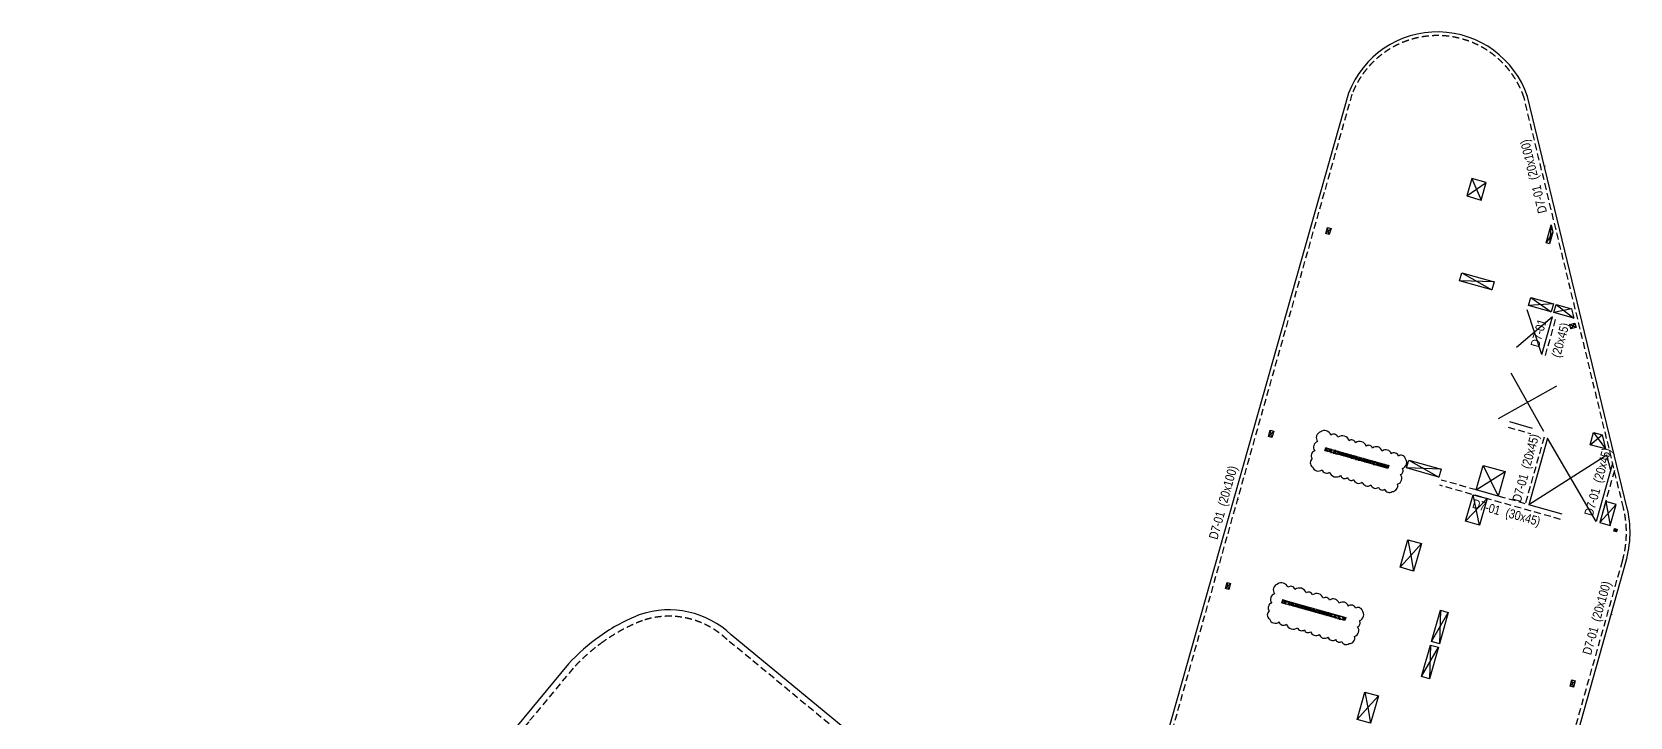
# Model space of a CAD drawing. Header units: millimetres. Extents: x 5400 to 3023951, y -127214 to 225084.
# Drawn here: x 1710823 to 1798713, y 187391 to 225084 of the extents above; entities that cross this region are included whole.
import ezdxf
from ezdxf.enums import TextEntityAlignment as Align

# ---------------------------------------------------------------- set-up
doc = ezdxf.new("R2010")
doc.units = ezdxf.units.MM
doc.header["$LTSCALE"] = 100
doc.linetypes.add('HIDDEN', pattern=[0.375, 0.25, -0.125])
doc.layers.add('#221018_Dieu chinh', color=4, linetype='Continuous', plot=False)
for name, color, linetype in [('ccu11-Manh', 8, 'Continuous'), ('ccu12-Khuat', 9, 'HIDDEN'), ('ccu12-Lomo', 2, 'Continuous'), ('ccu12-Text', 31, 'Continuous'), ('ccu12-Thay', 7, 'Continuous'), ('KC-Betong', 6, 'Continuous')]:
    doc.layers.add(name, color=color, linetype=linetype)
doc.layers.add('ccu12-Tencaukien', color=9, linetype='Continuous', lineweight=15)
doc.styles.add('Arial Narrow', font='ARIALN.TTF')

# ---------------------------------------------------------------- blocks, each defined once
blk = doc.blocks.new('*U4')
at = {"layer": 'ccu12-Tencaukien', "color": 8, "ltscale": 10000}
blk.add_line((361, -155), (354, -155), dxfattribs=at)
at = {"layer": 'ccu12-Text', "color": 2, "style": 'Arial Narrow', "width": 0.8}
blk.add_attdef('SH', text='', height=300, dxfattribs=at).set_placement((276, 6), align=Align.BOTTOM_RIGHT)
at = {"layer": 'ccu12-Text', "color": 31, "style": 'Arial Narrow', "width": 0.8}
for tag, p in [('(', (508, -75)), ('KT', (633, -75)), (')', (963, -75))]:
    blk.add_attdef(tag, text='', height=250, dxfattribs=at).set_placement(p, align=Align.BOTTOM_LEFT)
blk = doc.blocks.new('Lomo T8')
at = {"layer": 'ccu11-Manh', "ltscale": 5}
for p, q in [((70850, 85937), (71921, 86673)), ((71122, 86899), (71649, 85711)), ((72349, 81201), (70446, 81271)), ((70569, 81704), (72226, 80768)), ((67659, 71407), (69317, 70471)), ((69439, 70904), (67537, 70974)), ((23048, 53591), (24760, 54962)), ((24415, 55246), (23395, 53305)), ((23764, 48438), (25417, 49732)), ((25070, 50018), (24111, 48151)), ((27350, 48744), (26075, 46101)), ((25535, 46546), (27890, 48298)), ((62097, 44921), (60195, 44991)), ((62097, 44921), (60195, 44991)), ((60317, 45424), (61975, 44488)), ((60317, 45424), (61975, 44488)), ((33120, 44109), (33127, 42547)), ((32324, 43145), (32140, 41352)), ((32356, 43183), (33891, 43472)), ((33095, 42508), (31369, 41988)), ((41102, 41627, 0), (41429, 40060)), ((26257, 40117), (27733, 40647)), ((27112, 41152), (26873, 39607)), ((42066, 40831, 0), (40466, 40856, 0)), ((47151, 37740, 0), (49326, 39552, 0)), ((47786, 39987, 0), (48691, 37305, 0)), ((20606, 37361), (19556, 39227)), ((19632, 37906), (17837, 37146)), ((18938, 38479), (18531, 36573)), ((19065, 38633), (21096, 37955)), ((19748, 37811), (19378, 35874)), ((41971, 36254, 0), (40591, 37978, 0)), ((18647, 36478), (20479, 37207)), ((40305, 37631, 0), (42276, 36587, 0)), ((14319, 32887), (15366, 31017)), ((15860, 31614, 0), (13826, 32289)), ((56627, 28136), (57150, 27157)), ((56409, 27367), (57368, 27927)), ((51851, 24472), (52639, 25055)), ((52061, 25218), (52428, 24309)), ((9580, 22436), (9767, 20855)), ((4951, 21590), (5127, 19761)), ((8689, 21357), (9944, 19736)), ((10467, 21704), (8880, 21588)), ((-357, 19230, 0), (1264, 20485)), ((917, 20772), (-10, 18943, 0)), ((4125, 20589), (5954, 20762)), ((6378, 20412), (5204, 19697)), ((6031, 20698), (5550, 19410)), ((8402, 21010), (10231, 20083)), ((-2874, 18585), (-1634, 16977)), ((-1347, 17324), (-3160, 18238)), ((540, 15895), (1758, 17723)), ((2105, 17436), (540, 15895)), ((-5612, 15269), (-4372, 13661)), ((-4085, 14008), (-5898, 14922)), ((-5767, 11704, 0), (-7715, 8639)), ((-8062, 8926, 0), (-5421, 11418, 0))]:
    blk.add_line(p, q, dxfattribs=at)
at = {"layer": 'ccu11-Manh'}
for p, q in [((63383, 84150), (63095, 83868)), ((63288, 83813), (63190, 84204)), ((60229, 72987), (59941, 72705)), ((60133, 72650), (60036, 73041)), ((77638, 72250), (78287, 72795)), ((77825, 72915), (78474, 72014)), ((78939, 67493, 0), (79124, 67596)), ((78980, 67637, 0), (79083, 67452, 0)), ((57863, 64615), (57575, 64332)), ((57768, 64278), (57670, 64669)), ((76819, 59253, 0), (76532, 58971, 0)), ((76724, 58916, 0), (76627, 59308, 0)), ((55402, 55906), (55305, 56297)), ((55497, 56243), (55210, 55960)), ((74453, 50881, 0), (74166, 50599, 0)), ((74358, 50544, 0), (74261, 50935, 0)), ((53131, 47871), (52844, 47588)), ((53036, 47534), (52939, 47925)), ((51515, 42518, 0), (51124, 42421, 0)), ((51178, 42614, 0), (51461, 42326)), ((72088, 42509, 0), (71800, 42226, 0)), ((71993, 42172, 0), (71895, 42563, 0)), ((41774, 41812, 0), (41210, 41758, 0)), ((41519, 41503, 0), (41465, 42067, 0)), ((37353, 40652), (38685, 38968)), ((38972, 39315), (37066, 40305)), ((69722, 34137, 0), (69434, 33854, 0)), ((69627, 33800, 0), (69530, 34191, 0)), ((48130, 30538, 0), (47739, 30440, 0)), ((47794, 30632, 0), (48075, 30345, 0)), ((67356, 25764, 0), (67069, 25482, 0)), ((67261, 25428, 0), (67164, 25819, 0))]:
    blk.add_line(p, q, dxfattribs=at)
at = {"layer": 'ccu11-Manh', "ltscale": 0.5}
for p, q in [((75587, 83943, 0), (75212, 83352, 0)), ((75489, 84346, 0), (75404, 83325, 0)), ((75614, 79997), (74240, 79913)), ((74364, 80350), (75491, 79560)), ((76610, 79716), (75635, 79519)), ((75759, 79956), (76733, 79209)), ((71371, 69760, 0), (72955, 70768, 0)), ((71752, 71108, 0), (72574, 69420, 0)), ((71551, 67824), (71193, 69499, 0)), ((71963, 69281, 0), (70781, 68041)), ((79066, 68963), (78163, 67971)), ((78489, 69126), (78740, 67808)), ((68909, 61416), (69832, 63025)), ((69399, 63148), (69342, 61293)), ((68365, 59491), (69288, 61101)), ((68855, 61223), (68798, 59369)), ((66820, 51079), (66493, 52865)), ((67263, 52648), (66050, 51297)), ((64178, 44671), (65100, 46281)), ((64667, 46403), (64611, 44549)), ((63634, 42747), (64556, 44356)), ((64123, 44479), (64067, 42624)), ((38716, 42302), (40622, 41312)), ((40335, 40965), (39002, 42649)), ((57204, 39300), (55565, 40854)), ((55280, 39844), (57490, 40311)), ((30803, 35965, 0), (28409, 37235, 0)), ((28756, 37655, 0), (30458, 35546, 0)), ((27903, 36304, 0), (25864, 34538, 0)), ((26211, 34252, 0), (27558, 36589, 0)), ((62088, 34335), (61762, 36121)), ((62532, 35904), (61318, 34552)), ((17023, 33409, 0), (16640, 32558, 0)), ((16450, 32716, 0), (17213, 33253, 0)), ((59446, 27927), (60369, 29537)), ((59936, 29659), (59879, 27805)), ((58902, 26002), (59825, 27612)), ((59392, 27734), (59335, 25880))]:
    blk.add_line(p, q, dxfattribs=at)
at = {"layer": 'ccu11-Manh', "elevation": 0}
for points in [[(76857, 78697), (76523, 78863)], [(76800, 78930), (76580, 78629)]]:
    blk.add_lwpolyline(points, dxfattribs=at)
at = {"layer": 'ccu11-Manh', "ltscale": 5, "elevation": 0}
for points in [[(67613, 67014), (67770, 66154), (68354, 66805)], [(67186, 65503), (67770, 66154), (67927, 65294)], [(65247, 58642), (65404, 57782), (65988, 58433)], [(64820, 57131), (65404, 57782), (65561, 56922)], [(26345, 53102), (27667, 51718), (26058, 52755)], [(29495, 50501), (27667, 51718), (29208, 50154)], [(62881, 50270), (63038, 49410), (63622, 50060)], [(62454, 48759), (63038, 49410), (63195, 48550)], [(32602, 47934), (34143, 46370), (32316, 47587)], [(35971, 45152), (34144, 46369), (35685, 44805)], [(21156, 45280), (19939, 43452), (21503, 44993)], [(18374, 41910), (19938, 43452), (18721, 41624)], [(15807, 38803), (14590, 36975), (16154, 38516)], [(29390, 39278), (28818, 38194)], [(13025, 35434), (14590, 36975), (13372, 35147)], [(10459, 32326), (9241, 30498), (10806, 32039)], [(7676, 28957), (9241, 30498), (8023, 28670)], [(12835, 30429), (11270, 28888), (12488, 30715)], [(10052, 27060), (11270, 28887), (9705, 27346)], [(5110, 25849), (3892, 24021), (5457, 25563)], [(2327, 22480), (3892, 24021), (2674, 22193)], [(-1024, 14354), (540, 15895), (-677, 14068)]]:
    blk.add_lwpolyline(points, dxfattribs=at)
at = {"layer": 'ccu11-Manh', "ltscale": 5, "extrusion": (-1.24009e-08, 1.02457e-08, 1), "elevation": 0}
blk.add_lwpolyline([(28625, 38353), (29582, 39119)], dxfattribs=at)
at = {"layer": 'ccu12-Lomo', "ltscale": 0.5, "elevation": 0}
for points in [[(71921, 86673), (71122, 86899), (70850, 85937), (71649, 85711), (71921, 86673)], [(70446, 81271), (70569, 81704), (72349, 81201), (72226, 80768), (70446, 81271)], [(67537, 70974), (67659, 71407), (69439, 70904), (69317, 70471), (67537, 70974)], [(67613, 67014), (68354, 66805), (67927, 65294), (67186, 65503), (67613, 67014)], [(65247, 58642), (65988, 58433), (65561, 56922), (64820, 57131), (65247, 58642)], [(23395, 53305), (23048, 53591), (24415, 55246), (24760, 54962), (23395, 53305)], [(26345, 53102), (26058, 52755), (29208, 50154), (29495, 50501), (26345, 53102)], [(63195, 48550), (63622, 50060), (62881, 50270), (62454, 48759), (63195, 48550)], [(25417, 49732), (25070, 50018), (23765, 48438), (24111, 48151), (25417, 49732)], [(27350, 48744), (25535, 46546), (26075, 46101), (27890, 48298), (27350, 48744)], [(32602, 47934), (32316, 47587), (35685, 44805), (35933, 45177), (32602, 47934)], [(21503, 44993), (21156, 45280), (18374, 41910), (18721, 41624), (21503, 44993)], [(60195, 44991), (60317, 45424), (62097, 44921), (61975, 44488), (60195, 44991)], [(26873, 39607), (27733, 40647), (27112, 41152), (26257, 40117), (26873, 39607)], [(37066, 40305), (38685, 38968), (38972, 39315), (37353, 40652), (37066, 40305)], [(49326, 39552), (47786, 39987), (47152, 37740), (48691, 37305), (49326, 39552)], [(16154, 38516), (15807, 38803), (13025, 35434), (13372, 35147), (16154, 38516)], [(42276, 36587), (41989, 36240), (40305, 37631), (40591, 37978), (42276, 36587)], [(10806, 32039), (10459, 32326), (7676, 28957), (8023, 28670), (10806, 32039)], [(12835, 30429), (12488, 30716), (9705, 27347), (10052, 27060), (12835, 30429)], [(57150, 27157), (57368, 27927), (56627, 28136), (56409, 27367), (57150, 27157)], [(2674, 22193), (2327, 22480), (5110, 25849), (5457, 25563), (2674, 22193)], [(52428, 24309), (52639, 25055), (52061, 25218), (51851, 24472), (52428, 24309)], [(4125, 20589), (4951, 21590), (5954, 20762), (5127, 19761), (4124, 20588)], [(8402, 21010), (8689, 21357), (10231, 20083), (9944, 19736), (8402, 21010)], [(-10, 18943), (-357, 19230), (917, 20772), (1264, 20485), (-10, 18943)], [(5204, 19697), (5550, 19410), (6378, 20411), (6031, 20699), (5203, 19698)], [(-1634, 16977), (-1347, 17324), (-2874, 18584), (-3160, 18238), (-1634, 16977)], [(-677, 14068), (2105, 17436), (1758, 17723), (-1024, 14354), (-677, 14068)], [(-4372, 13661), (-4085, 14008), (-5612, 15269), (-5898, 14922), (-4372, 13661)]]:
    blk.add_lwpolyline(points, dxfattribs=at)
at = {"layer": 'ccu12-Lomo', "elevation": 0}
for points in [[(63383, 84150), (63288, 83813), (63095, 83868), (63190, 84204), (63383, 84150)], [(75404, 83298), (75212, 83352), (75489, 84346), (75587, 83943), (75404, 83298)], [(75615, 79997), (75491, 79560), (74240, 79913), (74364, 80350), (75614, 79997)], [(75759, 79956), (76610, 79716), (76733, 79209), (75635, 79519), (75759, 79956)], [(76523, 78863), (76800, 78930), (76857, 78697), (76580, 78629), (76523, 78863)], [(60229, 72987), (60133, 72650), (59941, 72705), (60036, 73041), (60229, 72987)], [(77638, 72250), (77825, 72915), (78287, 72795), (78474, 72014), (77638, 72249)], [(72955, 70768), (72574, 69420), (71371, 69760), (71752, 71108), (72955, 70768)], [(78980, 67637), (79124, 67596), (79083, 67452), (78939, 67493), (78980, 67637)], [(57863, 64615), (57768, 64278), (57575, 64332), (57670, 64669), (57863, 64615)], [(69288, 61101), (68798, 59369), (68365, 59491), (68855, 61223), (69288, 61101)], [(76819, 59253), (76724, 58916), (76532, 58971), (76627, 59308), (76819, 59253)], [(55497, 56243), (55402, 55906), (55210, 55960), (55305, 56297), (55497, 56243)], [(74453, 50881), (74358, 50544), (74166, 50599), (74261, 50935), (74453, 50881)], [(53131, 47871), (53036, 47534), (52844, 47588), (52939, 47925), (53131, 47871)], [(64556, 44356), (64067, 42624), (63634, 42747), (64123, 44479), (64556, 44356)], [(39002, 42649), (38716, 42302), (40335, 40965), (40622, 41312), (39002, 42649)], [(72088, 42509), (71993, 42172), (71800, 42226), (71895, 42563), (72088, 42509)], [(41774, 41812), (41519, 41503), (41211, 41758), (41465, 42067), (41774, 41812)], [(28409, 37235), (28756, 37655), (30803, 35965), (30458, 35546), (28409, 37235)], [(27903, 36304), (27558, 36589), (25864, 34538), (26211, 34252), (27905, 36302)], [(62532, 35904), (61762, 36121), (61318, 34552), (62088, 34335), (62532, 35904)], [(17023, 33409), (17213, 33253), (16640, 32558), (16450, 32716), (17023, 33409)], [(69722, 34137), (69627, 33800), (69434, 33854), (69530, 34191), (69722, 34137)], [(48130, 30538), (48075, 30345), (47739, 30440), (47793, 30633), (48130, 30538)], [(60369, 29537), (59879, 27805), (59446, 27927), (59936, 29659), (60369, 29537)], [(59825, 27612), (59335, 25880), (58902, 26002), (59392, 27734), (59825, 27612)], [(67356, 25764), (67261, 25428), (67069, 25482), (67164, 25819), (67356, 25764)], [(-5421, 11418), (-7715, 8639), (-8062, 8926), (-5767, 11704), (-5421, 11418)]]:
    blk.add_lwpolyline(points, dxfattribs=at)
for points in [[(71963, 69281), (71551, 67824), (70781, 68041), (71193, 69499)], [(51124, 42421), (51178, 42614), (51515, 42518), (51461, 42326)]]:
    blk.add_lwpolyline(points, close=True, dxfattribs=at)
at = {"layer": 'ccu12-Lomo'}
for points in [[(78740, 67808), (79066, 68963), (78489, 69126), (78163, 67971), (78740, 67808)], [(69832, 63025), (69342, 61293), (68909, 61416), (69399, 63148), (69832, 63025)], [(65100, 46281), (64611, 44549), (64178, 44671), (64667, 46403), (65100, 46281)]]:
    blk.add_lwpolyline(points, dxfattribs=at)
blk.add_lwpolyline([(67263, 52648), (66820, 51079), (66050, 51297), (66493, 52865)], close=True, dxfattribs=at)
at = {"layer": 'ccu12-Lomo', "ltscale": 0.5, "elevation": 0}
for points in [[(32356, 43183), (33127, 42547), (33891, 43472), (33120, 44109)], [(32324, 43145), (33095, 42508), (32140, 41352), (31369, 41988)], [(41102, 41627), (42066, 40831), (41429, 40060), (40465, 40856)], [(19556, 39227), (21096, 37955), (20606, 37361), (19065, 38633)], [(18938, 38479), (19632, 37906), (18531, 36573), (17837, 37146)], [(19748, 37811), (20479, 37207), (19378, 35874), (18647, 36478)], [(14319, 32887), (15860, 31614), (15366, 31017), (13826, 32289)], [(8880, 21588), (9767, 20855), (10467, 21704), (9580, 22436)]]:
    blk.add_lwpolyline(points, close=True, dxfattribs=at)
at = {"layer": 'ccu12-Lomo', "ltscale": 0.5}
blk.add_lwpolyline([(57204, 39300), (57490, 40311), (55565, 40854), (55280, 39844), (57204, 39300)], dxfattribs=at)
at = {"layer": 'ccu12-Lomo', "ltscale": 0.5, "extrusion": (-1.24009e-08, 1.02457e-08, 1), "elevation": 0}
blk.add_lwpolyline([(28818, 38194), (29582, 39119), (29390, 39278), (28625, 38353)], close=True, dxfattribs=at)
blk = doc.blocks.new('*U16')
at = {"layer": 'ccu12-Tencaukien', "color": 8, "ltscale": 10000}
blk.add_line((361, -155), (354, -155), dxfattribs=at)
at = {"layer": 'ccu12-Text', "color": 2, "style": 'Arial Narrow', "width": 0.8}
blk.add_attdef('SH', text='', height=300, dxfattribs=at).set_placement((276, 6), align=Align.BOTTOM_RIGHT)
at = {"layer": 'ccu12-Text', "color": 31, "style": 'Arial Narrow', "width": 0.8}
for tag, p in [('(', (508, -75)), ('KT', (633, -75)), (')', (963, -75))]:
    blk.add_attdef(tag, text='', height=250, dxfattribs=at).set_placement(p, align=Align.BOTTOM_LEFT)
blk = doc.blocks.new('*U33')
at = {"layer": 'ccu12-Tencaukien', "color": 8, "ltscale": 10000}
blk.add_line((361, -155), (354, -155), dxfattribs=at)
at = {"layer": 'ccu12-Text', "color": 2, "style": 'Arial Narrow', "width": 0.8}
blk.add_attdef('SH', text='', height=300, dxfattribs=at).set_placement((276, 6), align=Align.BOTTOM_RIGHT)
at = {"layer": 'ccu12-Text', "color": 31, "style": 'Arial Narrow', "width": 0.8}
for tag, p in [('(', (508, -75)), ('KT', (633, -75)), (')', (963, -75))]:
    blk.add_attdef(tag, text='', height=250, dxfattribs=at).set_placement(p, align=Align.BOTTOM_LEFT)
blk = doc.blocks.new('*U30')
at = {"layer": 'ccu12-Tencaukien', "color": 8, "ltscale": 10000}
blk.add_line((361, -155), (354, -155), dxfattribs=at)
at = {"layer": 'ccu12-Text', "color": 2, "style": 'Arial Narrow', "width": 0.8}
blk.add_attdef('SH', text='', height=300, dxfattribs=at).set_placement((276, 6), align=Align.BOTTOM_RIGHT)
at = {"layer": 'ccu12-Text', "color": 31, "style": 'Arial Narrow', "width": 0.8}
for tag, p in [('(', (508, -75)), ('KT', (633, -75)), (')', (963, -75))]:
    blk.add_attdef(tag, text='', height=250, dxfattribs=at).set_placement(p, align=Align.BOTTOM_LEFT)
blk = doc.blocks.new('*U281')
h = blk.add_hatch()
h.set_pattern_fill('VATLIEU04', color=250, scale=40, style=0, pattern_type=2)
h.set_pattern_definition([(50, (2650, 220), (286.904, -25.1), [30, -330]), (355, (2650, 220), (-55.5, 300.877), [24, -264]), (100.451, (2673.9, 217.9), (231.404, 275.776), [25.496, -280.457]), (46.184, (2650, 300), (426.896, -66.208), [45, -495]), (96.636, (2685.57, 294.5), (373.865, 389.647), [38.244, -420.685]), (351.184, (2650, 300), (373.865, 389.65), [36, -396]), (21, (2690, 280), (238.763, -161.048), [30, -330]), (326, (2690, 280), (97.326, 290.06), [24, -264]), (71.451, (2709.9, 266.58), (336.09, 129.012), [25.496, -280.457]), (37.5, (2650, 220), (4.864, 133.1575), [0, -260.8, 0, -268, 0, -265]), (7.5, (2650, 220), (105.228, 157.765), [0, -152.8, 0, -254.8, 0, -101]), (327.5, (2560.8, 220), (213.529, -9.022), [0, -100, 0, -312, 0, -414]), (317.5, (2520.8, 220), (233.274, 40.042), [0, -130, 0, -207.2, 0, -294]), (45, (2650, 220), (-120.208, 120.208), []), (45, (2650, 269), (-120.208, 120.208), [])])
h.paths.add_polyline_path([(-475, -475), (3125, -475), (3125, -305), (-475, -305)])
at = {"color": 6, "ltscale": 0.25}
blk.add_lwpolyline([(-475, -475), (3125, -475), (3125, -305), (-475, -305)], close=True, dxfattribs=at)
at = {"layer": 'Defpoints', "linetype": 'ByBlock', "ltscale": 30}
for p, q in [((3125, -475), (-475, -305)), ((-475, -475), (3125, -305))]:
    blk.add_line(p, q, dxfattribs=at)

msp = doc.modelspace()

# ---------------------------------------------------------------- linework, layer by layer
at = {"layer": '#221018_Dieu chinh', "color": 4, "elevation": 0}
for points in [[(1781692.3, 203078, 0.5205671), (1781527.9, 202546, 0.5205671), (1781370.2, 202035.9, 0.5205671), (1781235.8, 201601.2, 0.5205671), (1781243.2, 201160.1, 0.5205671), (1781776.5, 200994.6, 0.5205671), (1782186.4, 200867.5, 0.5205671), (1782792.5, 200679.5, 0.5205671), (1783165.9, 200563.7, 0.5205671), (1783510.4, 200456.8, 0.5205671), (1783985.1, 200309.5, 0.5205671), (1784462.2, 200161.5, 0.5205671), (1784887.5, 200029.6, 0.5205671), (1785224.2, 199925.2, 0.5205671), (1785622.5, 199801.6, 0.5205671), (1785925.3, 200197.5, 0.5205671), (1786091, 200733.4, 0.5205671), (1786191, 201056.6, 0.5205671), (1786342.6, 201635.4, 0.5205671), (1785985.4, 201746.3, 0.5205671), (1785582.1, 201871.4, 0.5205671), (1785083.1, 202026.2, 0.5205671), (1784544.5, 202193.2, 0.5205671), (1784210, 202297, 0.5205671), (1783621.5, 202479.5, 0.5205671), (1783264.3, 202590.3, 0.5205671), (1782650.6, 202780.7, 0.5205671), (1782253, 202904.1, 0.5205671)], [(1779326.6, 194705.8, 0.5205671), (1779162.1, 194173.8, 0.5205671), (1779004.4, 193663.8, 0.5205671), (1778870, 193229, 0.5205671), (1778877.4, 192787.9, 0.5205671), (1779410.8, 192622.4, 0.5205671), (1779820.6, 192495.3, 0.5205671), (1780426.8, 192307.3, 0.5205671), (1780800.1, 192191.5, 0.5205671), (1781144.7, 192084.6, 0.5205671), (1781619.4, 191937.4, 0.5205671), (1782096.5, 191789.4, 0.5205671), (1782521.8, 191657.4, 0.5205671), (1782858.4, 191553, 0.5205671), (1783256.7, 191429.4, 0.5205671), (1783559.6, 191825.4, 0.5205671), (1783725.3, 192361.2, 0.5205671), (1783825.2, 192684.4, 0.5205671), (1783976.9, 193263.3, 0.5205671), (1783619.7, 193374.1, 0.5205671), (1783216.3, 193499.2, 0.5205671), (1782717.3, 193654, 0.5205671), (1782178.7, 193821.1, 0.5205671), (1781844.3, 193924.8, 0.5205671), (1781255.7, 194107.4, 0.5205671), (1780898.6, 194218.1, 0.5205671), (1780284.9, 194408.5, 0.5205671), (1779887.2, 194531.9, 0.5205671)]]:
    msp.add_lwpolyline(points, format="xyb", close=True, dxfattribs=at)
at = {"layer": 'ccu11-Manh', "ltscale": 0.5}
for p, q in [((1794452.4, 209404.4), (1792472.4, 207729.8)), ((1793867.8, 207335.5), (1793057.1, 209798.7)), ((1793969.4, 203098.2), (1792174.4, 206307.2)), ((1794676.4, 205600.2), (1791467.4, 203805.2)), ((1796855.2, 198152.1), (1794176.5, 202727.9)), ((1797440.8, 201805.5), (1793143.1, 199070.6, 0))]:
    msp.add_line(p, q, dxfattribs=at)
at = {"layer": 'ccu12-Khuat', "ltscale": 15}
for p, q in [((1783418.1, 221656.1, 0), (1770278.1, 175161.2, 0)), ((1798351, 198897.9), (1792883.6, 221476.9, 0)), ((1794060.2, 207281.1), (1794644.9, 209350.1)), ((1792011.3, 203339.7), (1793262.3, 202986.2)), ((1793984, 202782.3, 0), (1792950.6, 199125, 0)), ((1792950.6, 199125, 0), (1788331.5, 200430.3)), ((1797851.9, 200951.3), (1797045.7, 198098.2)), ((1794889.9, 198265.3, 0), (1788249.9, 200141.6)), ((1785657, 151248.3), (1798295.7, 195976))]:
    msp.add_line(p, q, dxfattribs=at)
at = {"layer": 'ccu12-Khuat', "ltscale": 15, "elevation": 0}
msp.add_lwpolyline([(1764768.4, 173664.5, 0.3333055), (1763343.9, 179851.2), (1749048.2, 191657.1, 0.2787148), (1744397.4, 192698.7, 0.0632946), (1742255.8, 191546.6, 0.0533248), (1740589.4, 190080.1), (1738144.5, 187133.1), (1726391.5, 172905.5)], format="xyb", dxfattribs=at)
at = {"layer": 'ccu12-Khuat', "ltscale": 15}
for centre, radius, start, end in [((1788118.3, 219848.7, 0), 5034.9, 18.663294, 159.167695), ((1792752.8, 197542.3), 5760, 344.221226, 13.61189)]:
    msp.add_arc(centre, radius, start, end, dxfattribs=at)
at = {"layer": 'ccu12-Thay'}
for p, q in [((1783225.7, 221710.5, 0), (1770077.6, 175186.9)), ((1798545.4, 198944.9), (1793078, 221523.9, 0)), ((1793867.8, 207335.5), (1794452.4, 209404.4)), ((1793343.9, 203274.9), (1792092.9, 203628.4)), ((1794176.5, 202727.9, 0), (1793143.1, 199070.6, 0)), ((1797756, 201347.4), (1796853.2, 198152.6)), ((1797648.3, 200958.7), (1797440.8, 201805.5)), ((1794971.5, 198554, 0), (1793143.1, 199070.6, 0)), ((1785849.4, 151194), (1798488.2, 195921.6))]:
    msp.add_line(p, q, dxfattribs=at)
at = {"layer": 'ccu12-Thay', "ltscale": 0.5, "elevation": 0}
msp.add_lwpolyline([(1765238, 173895.5, 0.3137277), (1763568.2, 180119.9), (1749280.9, 191918.9, 0.2784217), (1744278.9, 193028.1, 0.0634641), (1742053.2, 191832, 0.0535105), (1740325.5, 190310.3), (1737874.9, 187356.3), (1725910.2, 172872.4)], format="xyb", dxfattribs=at)
at = {"layer": 'ccu12-Thay'}
for centre, radius, start, end in [((1788118.3, 219848.7, 0), 5234.9, 18.663294, 159.167695), ((1792752.8, 197542.3), 5960, 344.221226, 13.61189)]:
    msp.add_arc(centre, radius, start, end, dxfattribs=at)

# ---------------------------------------------------------------- block references
at = {"layer": 'ccu12-Lomo'}
msp.add_blockref('Lomo T8', (1718885.1, 130126.3), dxfattribs=at)
at = {"layer": 'ccu12-Tencaukien'}
ref = msp.add_blockref('*U4', (1793936.5, 217008.5, 0), dxfattribs=dict(at, xscale=1.815893337873054, yscale=1.815893337873054, zscale=1.815893337873054, rotation=103.6118897536134))
ref.add_attrib('KT', '(20x100)', dxfattribs={"color": 31, "height": 500, "rotation": 103.61189, "style": 'Arial Narrow'}).set_placement((1793827.5, 217043.9, 0), align=Align.BOTTOM_LEFT)
ref.add_attrib('SH', 'D7-01', dxfattribs={"color": 2, "height": 500, "rotation": 103.61189, "style": 'Arial Narrow'}).set_placement((1793928, 216726.2, 0), align=Align.BOTTOM_RIGHT)
ref = msp.add_blockref('*U4', (1794420.4, 209395, 0), dxfattribs=dict(at, xscale=1.815893337873054, yscale=1.815893337873054, zscale=1.815893337873054, rotation=74.21909893616227))
ref.add_attrib('KT', '(20x45)', dxfattribs={"color": 31, "height": 500, "rotation": 74.219099, "style": 'Arial Narrow'}).set_placement((1795003.9, 207088, 0), align=Align.BOTTOM_LEFT)
ref.add_attrib('SH', 'D7-01', dxfattribs={"color": 2, "height": 500, "rotation": 74.219099, "style": 'Arial Narrow'}).set_placement((1794274.4, 209153.2, 0), align=Align.BOTTOM_RIGHT)
ref = msp.add_blockref('*U33', (1793418.8, 200885.5, 0), dxfattribs=dict(at, xscale=1.815893337873054, yscale=1.815893337873054, zscale=1.815893337873054, rotation=74.21909893616227))
ref.add_attrib('KT', '(20x45)', dxfattribs={"color": 31, "height": 500, "rotation": 74.219099, "style": 'Arial Narrow'}).set_placement((1793341.2, 200969.9, 0), align=Align.BOTTOM_LEFT)
ref.add_attrib('SH', 'D7-01', dxfattribs={"color": 2, "height": 500, "rotation": 74.219099, "style": 'Arial Narrow'}).set_placement((1793272.7, 200643.7, 0), align=Align.BOTTOM_RIGHT)
ref = msp.add_blockref('*U30', (1797378, 200113.1, 0), dxfattribs=dict(at, xscale=1.815893337873054, yscale=1.815893337873054, zscale=1.815893337873054, rotation=74.21909893616227))
ref.add_attrib('KT', '(20x45)', dxfattribs={"color": 31, "height": 500, "rotation": 74.219099, "style": 'Arial Narrow'}).set_placement((1797300.3, 200197.5, 0), align=Align.BOTTOM_LEFT)
ref.add_attrib('SH', 'D7-01', dxfattribs={"color": 2, "height": 500, "rotation": 74.219099, "style": 'Arial Narrow'}).set_placement((1797231.9, 199871.4, 0), align=Align.BOTTOM_RIGHT)
ref = msp.add_blockref('*U4', (1776729.3, 198827.3, 0), dxfattribs=dict(at, xscale=1.815893337873054, yscale=1.815893337873054, zscale=1.815893337873054, rotation=74.21909893616227))
ref.add_attrib('KT', '(20x100)', dxfattribs={"color": 31, "height": 500, "rotation": 74.219099, "style": 'Arial Narrow'}).set_placement((1776651.7, 198911.7, 0), align=Align.BOTTOM_LEFT)
ref.add_attrib('SH', 'D7-01', dxfattribs={"color": 2, "height": 500, "rotation": 74.219099, "style": 'Arial Narrow'}).set_placement((1776583.3, 198585.5, 0), align=Align.BOTTOM_RIGHT)
ref = msp.add_blockref('*U16', (1791699.8, 198199.8, 0), dxfattribs=dict(at, xscale=1.815893337873054, yscale=1.815893337873054, zscale=1.815893337873054, rotation=344.2212278170489))
ref.add_attrib('KT', '(30x45)', dxfattribs={"color": 31, "height": 500, "rotation": 344.221228, "style": 'Arial Narrow'}).set_placement((1791784.2, 198277.5), align=Align.BOTTOM_LEFT)
ref.add_attrib('SH', 'D7-01', dxfattribs={"color": 2, "height": 500, "rotation": 344.221228, "style": 'Arial Narrow'}).set_placement((1791458, 198345.9), align=Align.BOTTOM_RIGHT)
ref = msp.add_blockref('*U4', (1797277.3, 192475.6, 0), dxfattribs=dict(at, xscale=1.815893337873054, yscale=1.815893337873054, zscale=1.815893337873054, rotation=74.21909893616227))
ref.add_attrib('KT', '(20x100)', dxfattribs={"color": 31, "height": 500, "rotation": 74.219099, "style": 'Arial Narrow'}).set_placement((1797199.7, 192560, 0), align=Align.BOTTOM_LEFT)
ref.add_attrib('SH', 'D7-01', dxfattribs={"color": 2, "height": 500, "rotation": 74.219099, "style": 'Arial Narrow'}).set_placement((1797131.3, 192233.8, 0), align=Align.BOTTOM_RIGHT)
at = {"layer": 'KC-Betong', "linetype": 'ByBlock', "xscale": -1, "rotation": 344.2212276365515}
for p in [(1785066.4, 201654.7), (1782700.7, 193282.5)]:
    msp.add_blockref('*U281', p, dxfattribs=at)

doc.saveas('drawing.dxf')
